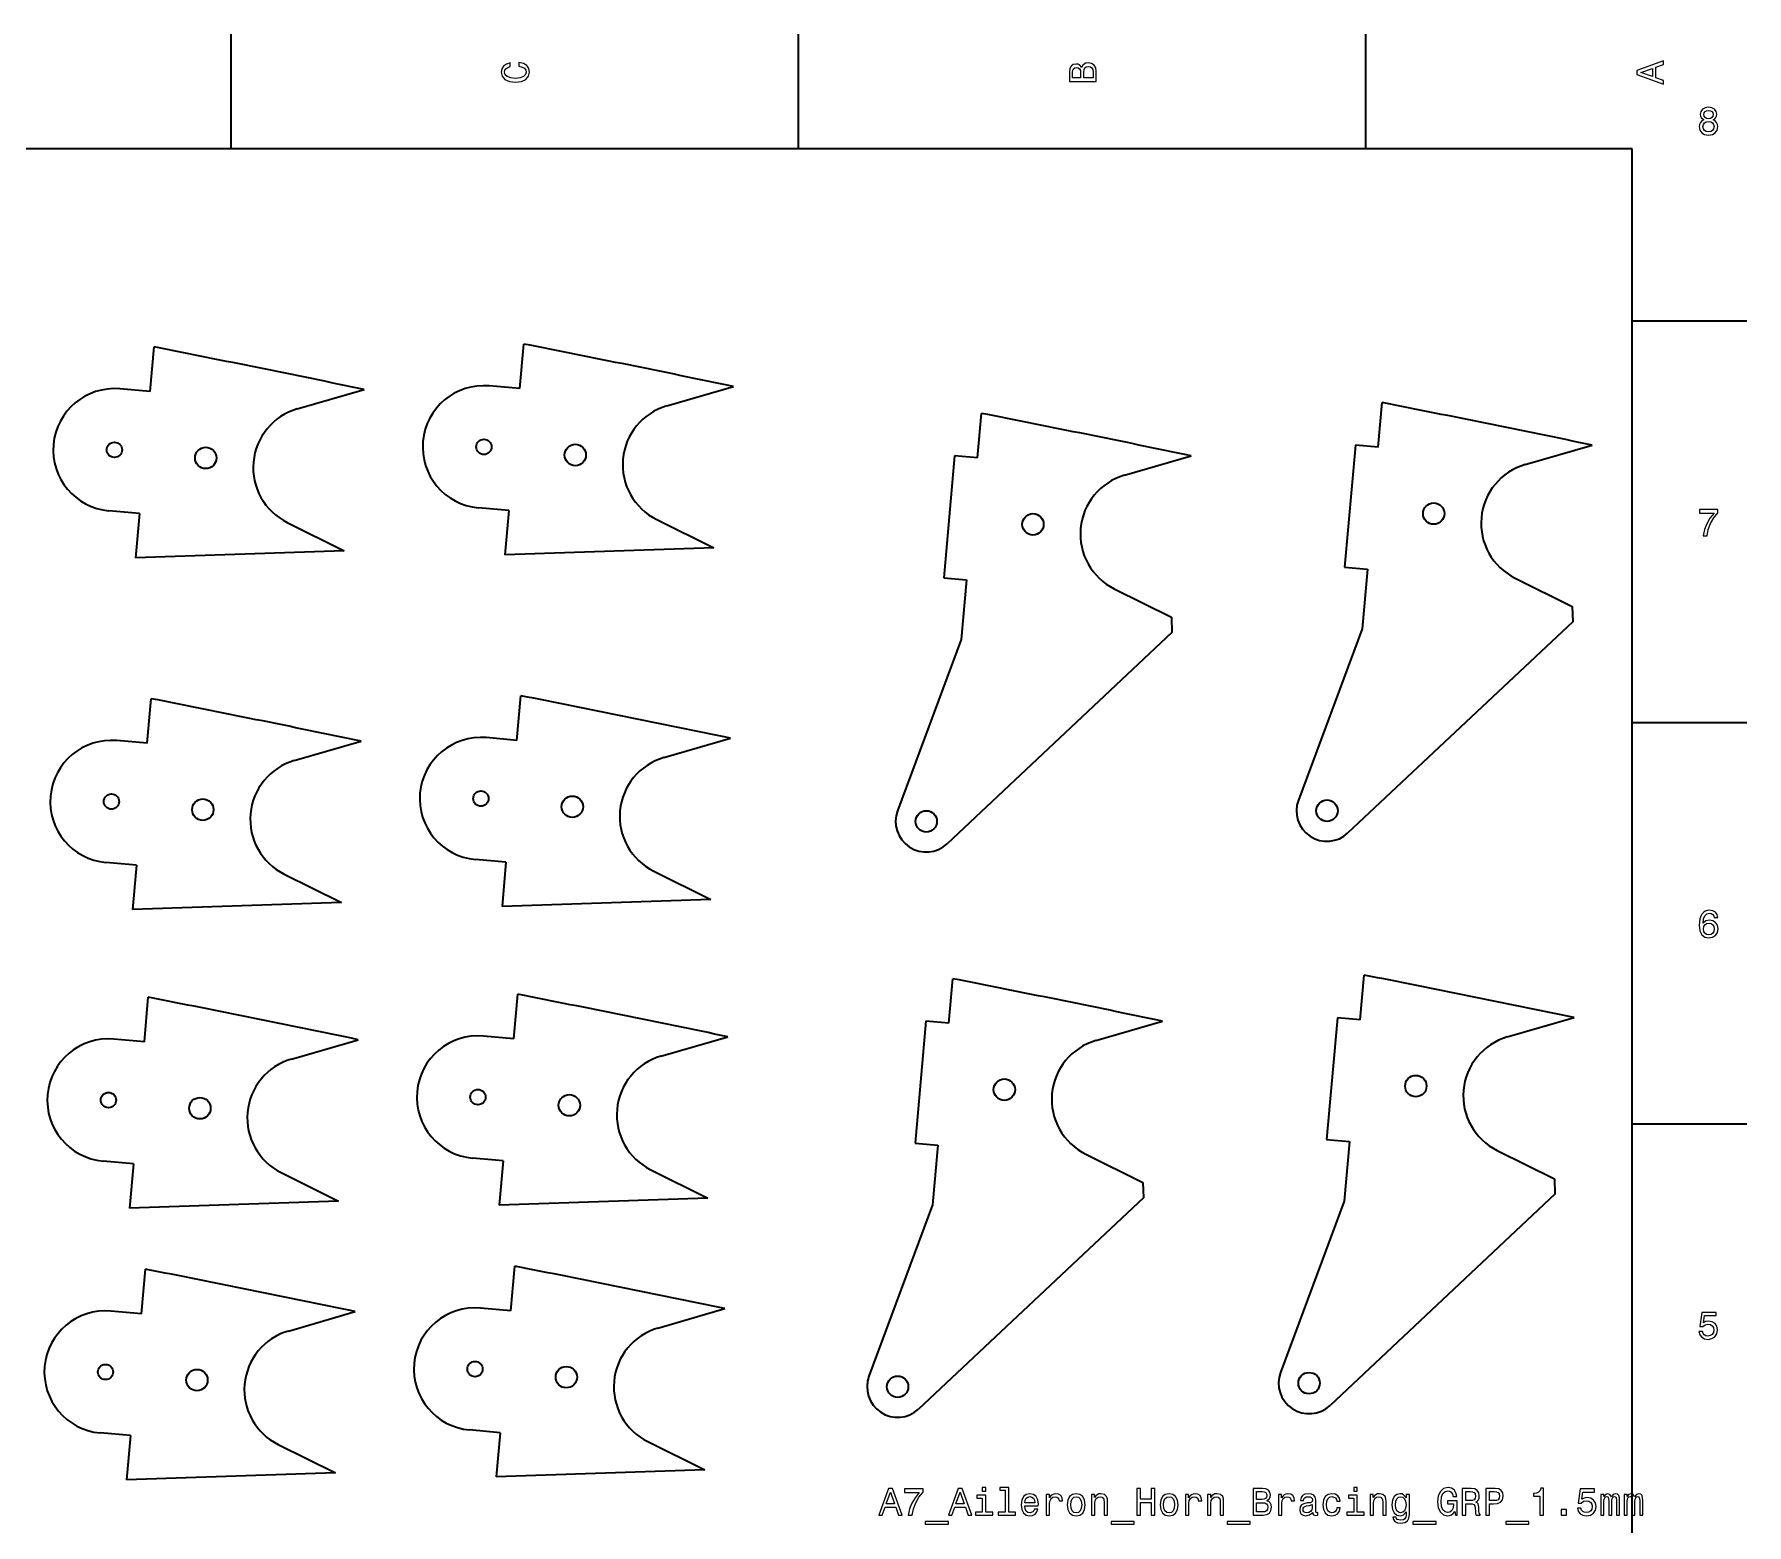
# Model space of a CAD drawing. Extents: x 0 to 1000, y 0 to 400.
# Drawn here: x 771.1 to 995, y 200.1 to 395 of the extents above; entities that cross this region are included whole.
import ezdxf

# ---------------------------------------------------------------- set-up
doc = ezdxf.new("R2010")
doc.units = 0

msp = doc.modelspace()

# ---------------------------------------------------------------- linework, layer by layer
at = {"color": 7, "lineweight": 35}
for p, q in [((796.799988, 380), (796.799988, 395)), ((871, 380), (871, 395)), ((945.200012, 380), (945.200012, 395)), ((980, 380), (20, 380)), ((980, 20), (980, 380)), ((980, 357.5), (995, 357.5)), ((786.232544, 348.263092), (786.751831, 354.100403)), ((834.550903, 348.649628), (835.07019, 354.486938)), ((786.232544, 348.263092), (782.248291, 348.617493)), ((805.455566, 346.004456), (814.195557, 348.546692)), ((834.550903, 348.649628), (830.56665, 349.004028)), ((853.773926, 346.390991), (862.513916, 348.933228)), ((894.397095, 339.582336), (894.916382, 345.419647)), ((946.80603, 340.986145), (947.325256, 346.823456)), ((943.81781, 341.251953), (942.400146, 325.31488)), ((946.80603, 340.986145), (943.81781, 341.251953)), ((966.029053, 338.727509), (974.768921, 341.269745)), ((891.408936, 339.848145), (889.991333, 323.911072)), ((894.397095, 339.582336), (891.408936, 339.848145)), ((913.620117, 337.3237), (922.360107, 339.865936)), ((784.814941, 332.326019), (780.830688, 332.68042)), ((784.814941, 332.326019), (784.299316, 326.529602)), ((833.133301, 332.712555), (829.149048, 333.066956)), ((833.133301, 332.712555), (832.617676, 326.916138)), ((852.453186, 331.542725), (859.926575, 327.835327)), ((804.134827, 331.156189), (811.608215, 327.448792)), ((811.608215, 327.448792), (784.299316, 326.529602)), ((859.926575, 327.835327), (832.617676, 326.916138)), ((942.400146, 325.31488), (945.388367, 325.049072)), ((945.388367, 325.049072), (944.694214, 317.245544)), ((889.991333, 323.911072), (892.979492, 323.645264)), ((892.979492, 323.645264), (892.285339, 315.841736)), ((912.299377, 322.475433), (919.772766, 318.768036)), ((964.708252, 323.879242), (972.181641, 320.171844)), ((919.772766, 318.768036), (919.84021, 316.769196)), ((972.249146, 318.173004), (942.852539, 290.540894)), ((972.181641, 320.171844), (972.249146, 318.173004)), ((892.285339, 315.841736), (883.954956, 293.446136)), ((919.84021, 316.769196), (890.443604, 289.137085)), ((944.694214, 317.245544), (936.363892, 294.849945)), ((785.845947, 302.263977), (786.365234, 308.101288)), ((834.164307, 302.650513), (834.683594, 308.487823)), ((980, 305), (995, 305)), ((785.845947, 302.263977), (781.861694, 302.618378)), ((805.06897, 300.005341), (813.80896, 302.547577)), ((834.164307, 302.650513), (830.180054, 303.004913)), ((853.387329, 300.391876), (862.127319, 302.934113)), ((784.428345, 286.326904), (780.444092, 286.681305)), ((832.746704, 286.71344), (828.762451, 287.067841)), ((832.746704, 286.71344), (832.231079, 280.917023)), ((784.428345, 286.326904), (783.91272, 280.530487)), ((803.74823, 285.157074), (811.221619, 281.449677)), ((852.066589, 285.54361), (859.539978, 281.836212)), ((811.221619, 281.449677), (783.91272, 280.530487)), ((859.539978, 281.836212), (832.231079, 280.917023)), ((890.653687, 265.648438), (891.172913, 271.485748)), ((944.466309, 266.116394), (944.985535, 271.953705)), ((785.459473, 263.222717), (785.978699, 269.060028)), ((833.777832, 263.609253), (834.297058, 269.446564)), ((887.665466, 265.914246), (886.247803, 249.977173)), ((890.653687, 265.648438), (887.665466, 265.914246)), ((909.876709, 263.389801), (918.616577, 265.932037)), ((941.478088, 266.382172), (940.060425, 250.445114)), ((944.466309, 266.116394), (941.478088, 266.382172)), ((963.689331, 263.857727), (972.429199, 266.399994)), ((785.459473, 263.222717), (781.47522, 263.577118)), ((804.682495, 260.96405), (813.422363, 263.506317)), ((833.777832, 263.609253), (829.793579, 263.963654)), ((853.000854, 261.350616), (861.740723, 263.892853)), ((980, 252.5), (995, 252.5)), ((886.247803, 249.977173), (889.236023, 249.711365)), ((889.236023, 249.711365), (888.54187, 241.907837)), ((940.060425, 250.445114), (943.048645, 250.179306)), ((943.048645, 250.179306), (942.354492, 242.375778)), ((962.36853, 249.009476), (969.841919, 245.302094)), ((784.041809, 247.285629), (780.057495, 247.64003)), ((784.041809, 247.285629), (783.526245, 241.489212)), ((832.360168, 247.67218), (828.375854, 248.026581)), ((832.360168, 247.67218), (831.844604, 241.875763)), ((851.680054, 246.50235), (859.153442, 242.794968)), ((908.555908, 248.541534), (916.029297, 244.834152)), ((803.361694, 246.115799), (810.835083, 242.408417)), ((916.029297, 244.834152), (916.096802, 242.835297)), ((969.841919, 245.302094), (969.909424, 243.303238)), ((810.835083, 242.408417), (783.526245, 241.489212)), ((859.153442, 242.794968), (831.844604, 241.875763)), ((888.54187, 241.907837), (880.211548, 219.512253)), ((916.096802, 242.835297), (886.700195, 215.203186)), ((942.354492, 242.375778), (934.02417, 219.980194)), ((969.909424, 243.303238), (940.512817, 215.671127)), ((785.072876, 227.660355), (785.592102, 233.497665)), ((833.391235, 228.046906), (833.910461, 233.884216)), ((785.072876, 227.660355), (781.088623, 228.014771)), ((804.295898, 225.401703), (813.035767, 227.94397)), ((833.391235, 228.046906), (829.406982, 228.401306)), ((852.614258, 225.788254), (861.354126, 228.330505)), ((783.655212, 211.723282), (779.670898, 212.077682)), ((783.655212, 211.723282), (783.139648, 205.926865)), ((802.975098, 210.553452), (810.448486, 206.846069)), ((831.973572, 212.109833), (827.989258, 212.464233)), ((831.973572, 212.109833), (831.458008, 206.313416)), ((851.293457, 210.940002), (858.766846, 207.23262)), ((810.448486, 206.846069), (783.139648, 205.926865)), ((858.766846, 207.23262), (831.458008, 206.313416))]:
    msp.add_line(p, q, dxfattribs=at)
at = {"color": 7, "lineweight": 13}
for points in [[(834.432068, 390.817017), (834.855713, 390.716156), (835.158264, 390.549713), (835.34491, 390.317719), (835.405396, 390.04541), (835.314636, 389.71759), (835.042297, 389.460388), (834.598511, 389.28891), (833.983215, 389.233429), (833.372986, 389.28891), (832.924133, 389.455353), (832.651794, 389.712555), (832.555969, 390.04541), (832.606384, 390.287476), (832.74762, 390.494232), (832.974548, 390.65564), (833.287231, 390.766571), (833.287231, 391.245697), (832.808167, 391.094391), (832.445007, 390.832153), (832.218079, 390.47406), (832.13739, 390.04541), (832.263489, 389.510803), (832.616516, 389.102325), (833.196472, 388.840057), (833.983215, 388.749298), (834.769958, 388.840057), (835.349915, 389.102325), (835.708008, 389.510803), (835.829041, 390.04541), (835.733215, 390.514404), (835.465942, 390.89267), (835.027161, 391.159943), (834.432068, 391.301147)], [(908.041931, 390.630402), (907.749451, 390.983429), (907.552734, 391.074219), (907.310669, 391.104462), (906.932434, 391.03891), (906.660095, 390.842224), (906.493713, 390.524506), (906.433167, 390.080688), (906.433167, 388.835022), (909.933167, 388.835022), (909.933167, 390.151306), (909.862549, 390.620331), (909.655762, 390.968292), (909.328003, 391.18515), (908.884155, 391.260803), (908.586609, 391.215424), (908.339478, 391.094391), (908.157959, 390.897705)], [(907.88562, 389.984863), (907.88562, 389.299011), (906.851746, 389.299011), (906.851746, 390.025208), (906.882019, 390.297546), (906.972778, 390.489197), (907.12915, 390.605194), (907.361145, 390.645538), (907.593079, 390.600159), (907.754517, 390.479126), (907.855347, 390.272339)], [(909.514587, 390.095825), (909.514587, 389.299011), (908.309265, 389.299011), (908.309265, 390.050446), (908.344543, 390.368164), (908.450439, 390.595093), (908.632019, 390.731262), (908.894287, 390.776672), (909.171631, 390.731262), (909.363281, 390.605194), (909.479248, 390.393372)], [(984.133179, 388.466858), (984.133179, 388.930847), (983.10437, 389.299011), (983.10437, 390.695984), (984.133179, 391.064117), (984.133179, 391.538177), (980.628113, 390.257202), (980.628113, 389.742798)], [(982.675659, 389.460388), (981.132446, 390), (982.675659, 390.539642)], [(989.374634, 383.802948), (989.117432, 383.661743), (988.940918, 383.465057), (988.829956, 383.217926), (988.794678, 382.92038), (988.875366, 382.471527), (989.107361, 382.123566), (989.485596, 381.901642), (990, 381.815918), (990.509399, 381.901642), (990.887634, 382.123566), (991.119629, 382.471527), (991.205322, 382.92038), (991.164978, 383.217926), (991.059082, 383.465057), (990.877502, 383.661743), (990.625366, 383.802948), (990.827087, 383.923981), (990.968323, 384.090424), (991.054016, 384.292145), (991.08429, 384.539246), (991.003601, 384.897339), (990.791809, 385.184784), (990.448853, 385.371399), (990, 385.441986), (989.546143, 385.371399), (989.203186, 385.184784), (988.986328, 384.897339), (988.910645, 384.539246), (988.935913, 384.292145), (989.021606, 384.090424)], [(989.278809, 382.930481), (989.324219, 383.197754), (989.470459, 383.399475), (989.697388, 383.530609), (990, 383.575989), (990.297546, 383.530609), (990.524475, 383.399475), (990.670776, 383.197754), (990.721191, 382.930481), (990.670776, 382.643005), (990.524475, 382.426147), (990.297546, 382.284943), (990, 382.239532), (989.697388, 382.284943), (989.470459, 382.426147), (989.324219, 382.643005)], [(989.389771, 384.498901), (989.430115, 384.720825), (989.551147, 384.892273), (989.742798, 384.998199), (990, 385.038544), (990.252197, 384.998199), (990.443787, 384.892273), (990.564819, 384.720825), (990.610229, 384.498901), (990.564819, 384.271973), (990.443787, 384.095459), (990.252197, 383.979462), (990, 383.944153), (989.742798, 383.984497), (989.551147, 384.095459), (989.430115, 384.271973)], [(989.299011, 329.416779), (989.80835, 329.416779), (989.974792, 330.248901), (990.267273, 331.025574), (990.680847, 331.746735), (991.220459, 332.422546), (991.220459, 332.841125), (988.819885, 332.841125), (988.819885, 332.382202), (990.736328, 332.382202), (990.18158, 331.701355), (989.763, 330.990265), (989.470459, 330.233795)], [(991.210388, 279.473694), (991.114563, 279.882202), (990.892639, 280.184784), (990.549744, 280.376434), (990.105896, 280.441986), (989.80835, 280.406677), (989.551147, 280.310883), (989.324219, 280.154541), (989.132568, 279.932617), (988.981262, 279.655243), (988.8703, 279.317352), (988.799744, 278.918945), (988.779541, 278.470093), (988.860229, 277.753967), (989.107361, 277.234497), (989.505798, 276.921814), (990.050415, 276.815918), (990.539612, 276.906677), (990.912842, 277.143738), (991.154907, 277.516937), (991.240662, 277.990997), (991.154907, 278.470093), (990.922913, 278.838257), (990.564819, 279.070251), (990.121033, 279.15094), (989.641907, 279.050049), (989.283875, 278.762604), (989.359497, 279.317352), (989.520874, 279.715759), (989.768005, 279.952789), (990.110962, 280.033508), (990.363098, 279.993134), (990.554749, 279.887238), (990.680847, 279.710724), (990.746399, 279.473694)], [(990.751465, 277.985931), (990.695984, 277.668213), (990.554749, 277.426147), (990.32782, 277.264771), (990.04541, 277.214325), (989.747864, 277.264771), (989.520874, 277.421112), (989.374634, 277.663177), (989.329285, 277.980896), (989.3797, 278.293579), (989.520874, 278.530609), (989.752869, 278.681915), (990.065552, 278.737396), (990.337891, 278.681915), (990.554749, 278.535645), (990.695984, 278.298615)], [(988.749268, 225.32962), (988.860229, 224.916077), (989.107361, 224.593307), (989.470459, 224.391571), (989.934448, 224.315933), (990.443787, 224.406708), (990.842224, 224.653824), (991.09436, 225.047195), (991.190186, 225.551514), (991.104492, 226.020538), (990.862427, 226.388702), (990.484131, 226.625732), (989.994934, 226.711456), (989.616699, 226.65094), (989.324219, 226.484512), (989.465454, 227.427597), (990.998535, 227.427597), (990.998535, 227.841141), (989.127502, 227.841141), (988.850159, 225.985245), (989.253601, 225.985245), (989.546143, 226.222275), (989.919312, 226.307999), (990.242065, 226.252533), (990.489197, 226.091141), (990.645569, 225.844025), (990.700989, 225.526306), (990.645569, 225.208588), (990.484131, 224.961456), (990.237061, 224.805115), (989.919312, 224.749649), (989.652039, 224.784943), (989.445251, 224.90094), (989.293945, 225.082504), (989.218323, 225.32962)], [(881.491882, 201.325226), (881.955872, 201.325226), (882.324036, 202.35405), (883.721008, 202.35405), (884.089172, 201.325226), (884.563232, 201.325226), (883.282227, 204.830276), (882.767822, 204.830276)], [(882.485413, 202.782715), (883.025024, 204.325943), (883.564636, 202.782715)], [(885.360046, 201.325226), (885.869385, 201.325226), (886.035828, 202.157364), (886.328369, 202.934021), (886.741882, 203.655197), (887.281494, 204.330994), (887.281494, 204.749573), (884.88092, 204.749573), (884.88092, 204.290649), (886.797363, 204.290649), (886.242615, 203.609802), (885.824036, 202.898712), (885.531494, 202.142227)], [(890.599976, 201.325226), (891.063965, 201.325226), (891.432068, 202.35405), (892.829041, 202.35405), (893.197205, 201.325226), (893.671265, 201.325226), (892.39032, 204.830276), (891.875916, 204.830276)], [(891.593445, 202.782715), (892.133118, 204.325943), (892.672729, 202.782715)], [(895.481812, 201.698425), (895.481812, 203.942657), (894.342041, 203.942657), (894.342041, 203.564423), (895.038025, 203.564423), (895.038025, 201.698425), (894.130249, 201.698425), (894.130249, 201.325226), (896.399658, 201.325226), (896.399658, 201.698425)], [(895.496948, 204.946259), (895.027893, 204.946259), (895.027893, 204.44194), (895.496948, 204.44194)], [(898.043762, 204.573059), (898.043762, 201.698425), (897.13092, 201.698425), (897.13092, 201.325226), (899.395325, 201.325226), (899.395325, 201.698425), (898.487549, 201.698425), (898.487549, 204.946259), (897.347778, 204.946259), (897.347778, 204.573059)], [(900.585571, 202.550735), (902.360779, 202.550735), (902.365784, 202.757507), (902.285095, 203.337479), (902.063232, 203.771194), (901.710205, 204.033432), (901.24115, 204.129257), (900.782227, 204.028397), (900.429199, 203.745972), (900.202271, 203.287048), (900.121582, 202.681854), (900.197205, 202.061539), (900.424194, 201.607651), (900.772156, 201.325226), (901.226013, 201.229401), (901.619385, 201.294968), (901.9422, 201.466431), (902.179199, 201.73877), (902.315369, 202.101883), (901.876587, 202.101883), (901.785828, 201.900146), (901.654724, 201.748856), (901.281494, 201.627823), (900.99408, 201.683289), (900.777222, 201.859802), (900.635986, 202.147278), (900.585571, 202.535599)], [(903.399658, 201.325226), (903.843506, 201.325226), (903.843506, 202.873489), (903.888855, 203.246689), (904.025024, 203.513992), (904.246948, 203.675369), (904.544495, 203.73085), (904.766357, 203.695541), (904.9328, 203.594681), (905.033691, 203.423203), (905.06897, 203.191223), (905.517822, 203.191223), (905.457336, 203.599716), (905.290894, 203.892227), (905.013489, 204.068741), (904.635254, 204.129257), (904.378052, 204.088913), (904.156128, 203.988052), (903.959473, 203.816574), (903.803101, 203.584595), (903.803101, 204.033432), (903.399658, 204.033432)], [(906.138123, 202.676804), (906.218811, 202.061539), (906.450806, 201.607651), (906.81897, 201.325226), (907.313232, 201.229401), (907.802429, 201.325226), (908.170593, 201.6026), (908.402527, 202.056488), (908.488281, 202.676804), (908.402527, 203.292084), (908.170593, 203.751022), (907.802429, 204.028397), (907.313232, 204.129257), (906.81897, 204.028397), (906.450806, 203.745972), (906.218811, 203.292084)], [(909.305298, 201.325226), (909.749084, 201.325226), (909.749084, 202.888626), (909.794495, 203.246689), (909.940735, 203.508942), (910.167664, 203.670334), (910.470276, 203.73085), (910.712341, 203.68042), (910.863647, 203.54425), (910.93927, 203.317307), (910.964539, 203.014709), (910.964539, 201.325226), (911.408325, 201.325226), (911.408325, 203.105484), (911.388123, 203.463562), (911.297363, 203.761108), (910.999817, 204.033432), (910.535828, 204.129257), (910.278625, 204.093964), (910.061768, 203.998138), (909.875183, 203.836746), (909.728943, 203.619888), (909.728943, 204.033432), (909.305298, 204.033432)], [(915.251282, 201.325226), (915.720276, 201.325226), (915.720276, 202.969315), (917.122314, 202.969315), (917.122314, 201.325226), (917.586243, 201.325226), (917.586243, 204.825226), (917.122314, 204.825226), (917.122314, 203.397995), (915.720276, 203.397995), (915.720276, 204.825226), (915.251282, 204.825226)], [(918.282227, 202.676804), (918.362915, 202.061539), (918.59491, 201.607651), (918.963074, 201.325226), (919.457275, 201.229401), (919.946472, 201.325226), (920.314636, 201.6026), (920.546631, 202.056488), (920.632385, 202.676804), (920.546631, 203.292084), (920.314636, 203.751022), (919.946472, 204.028397), (919.457275, 204.129257), (918.963074, 204.028397), (918.59491, 203.745972), (918.362915, 203.292084)], [(921.615784, 201.325226), (922.059631, 201.325226), (922.059631, 202.873489), (922.10498, 203.246689), (922.24115, 203.513992), (922.463074, 203.675369), (922.76062, 203.73085), (922.982544, 203.695541), (923.148926, 203.594681), (923.249817, 203.423203), (923.285095, 203.191223), (923.733948, 203.191223), (923.673462, 203.599716), (923.507019, 203.892227), (923.229614, 204.068741), (922.851379, 204.129257), (922.594177, 204.088913), (922.372314, 203.988052), (922.175598, 203.816574), (922.019287, 203.584595), (922.019287, 204.033432), (921.615784, 204.033432)], [(924.485413, 201.325226), (924.929199, 201.325226), (924.929199, 202.888626), (924.974609, 203.246689), (925.12085, 203.508942), (925.347778, 203.670334), (925.650391, 203.73085), (925.892456, 203.68042), (926.043762, 203.54425), (926.119385, 203.317307), (926.144653, 203.014709), (926.144653, 201.325226), (926.58844, 201.325226), (926.58844, 203.105484), (926.568237, 203.463562), (926.477478, 203.761108), (926.179932, 204.033432), (925.715942, 204.129257), (925.45874, 204.093964), (925.241882, 203.998138), (925.055298, 203.836746), (924.909058, 203.619888), (924.909058, 204.033432), (924.485413, 204.033432)], [(932.231812, 203.216431), (932.584839, 203.508942), (932.675598, 203.705627), (932.705872, 203.947708), (932.64032, 204.325943), (932.443604, 204.598282), (932.125916, 204.764709), (931.682068, 204.825226), (930.436401, 204.825226), (930.436401, 201.325226), (931.752686, 201.325226), (932.22168, 201.395828), (932.569702, 201.6026), (932.78656, 201.93042), (932.862183, 202.374222), (932.816833, 202.671768), (932.695801, 202.918884), (932.499084, 203.100449)], [(931.586243, 203.372772), (930.900391, 203.372772), (930.900391, 204.406631), (931.626587, 204.406631), (931.898926, 204.376373), (932.090576, 204.285599), (932.206604, 204.129257), (932.246948, 203.897278), (932.201538, 203.665283), (932.080505, 203.503906), (931.873718, 203.40303)], [(933.759888, 201.325226), (934.203674, 201.325226), (934.203674, 202.873489), (934.249084, 203.246689), (934.385254, 203.513992), (934.607178, 203.675369), (934.904724, 203.73085), (935.126587, 203.695541), (935.29303, 203.594681), (935.393921, 203.423203), (935.429199, 203.191223), (935.878052, 203.191223), (935.817505, 203.599716), (935.651123, 203.892227), (935.373718, 204.068741), (934.995483, 204.129257), (934.738281, 204.088913), (934.516357, 203.988052), (934.319702, 203.816574), (934.16333, 203.584595), (934.16333, 204.033432), (933.759888, 204.033432)], [(938.238281, 201.678253), (938.238281, 201.663116), (938.263489, 201.491653), (938.339111, 201.370621), (938.65686, 201.274796), (938.903992, 201.31514), (938.903992, 201.658081), (938.798096, 201.642944), (938.65686, 201.708511), (938.631653, 201.910248), (938.631653, 203.312256), (938.571106, 203.670334), (938.394592, 203.922485), (938.086975, 204.073792), (937.653259, 204.129257), (937.229614, 204.068741), (936.916931, 203.897278), (936.720276, 203.629974), (936.654724, 203.276962), (936.654724, 203.246689), (937.053101, 203.246689), (937.08844, 203.458511), (937.199402, 203.609802), (937.38092, 203.700592), (937.638123, 203.735886), (937.885254, 203.710678), (938.061768, 203.635025), (938.167664, 203.503906), (938.203003, 203.322342), (938.1828, 203.110535), (938.102112, 203.004623), (937.900391, 202.954193), (937.522156, 202.913849), (937.08844, 202.823059), (936.780762, 202.661682), (936.599243, 202.409515), (936.543762, 202.036316), (936.594177, 201.703461), (936.750549, 201.456345), (937.002686, 201.300003), (937.350647, 201.244537), (937.819702, 201.350449)], [(941.39032, 203.135742), (941.829041, 203.135742), (941.738281, 203.5392), (941.521423, 203.856934), (941.183533, 204.053619), (940.744751, 204.129257), (940.26062, 204.028397), (939.892456, 203.745972), (939.660461, 203.287048), (939.579773, 202.671768), (939.655396, 202.061539), (939.882385, 201.607651), (940.240417, 201.325226), (940.729614, 201.229401), (941.16333, 201.305054), (941.501221, 201.516861), (941.733215, 201.849716), (941.834106, 202.293518), (941.410461, 202.293518), (941.334839, 202.011108), (941.193604, 201.799286), (940.991882, 201.668167), (940.744751, 201.627823), (940.437134, 201.693375), (940.21521, 201.895111), (940.079041, 202.222916), (940.033691, 202.68689), (940.079041, 203.140793), (940.220276, 203.468597), (940.447205, 203.670334), (940.744751, 203.740936), (941.007019, 203.695541), (941.203674, 203.579544), (941.334839, 203.387909)], [(944.058167, 201.698425), (944.058167, 203.942657), (942.918396, 203.942657), (942.918396, 203.564423), (943.61438, 203.564423), (943.61438, 201.698425), (942.706604, 201.698425), (942.706604, 201.325226), (944.976013, 201.325226), (944.976013, 201.698425)], [(944.073303, 204.946259), (943.604248, 204.946259), (943.604248, 204.44194), (944.073303, 204.44194)], [(945.737549, 201.325226), (946.181335, 201.325226), (946.181335, 202.888626), (946.226746, 203.246689), (946.372986, 203.508942), (946.599976, 203.670334), (946.902527, 203.73085), (947.144592, 203.68042), (947.295898, 203.54425), (947.371582, 203.317307), (947.39679, 203.014709), (947.39679, 201.325226), (947.840576, 201.325226), (947.840576, 203.105484), (947.820435, 203.463562), (947.729614, 203.761108), (947.432068, 204.033432), (946.968079, 204.129257), (946.710876, 204.093964), (946.494019, 203.998138), (946.307434, 203.836746), (946.161194, 203.619888), (946.161194, 204.033432), (945.737549, 204.033432)], [(950.881653, 201.446259), (950.881653, 204.033432), (950.458008, 204.033432), (950.458008, 203.594681), (950.110046, 203.993088), (949.898193, 204.093964), (949.661194, 204.129257), (949.232544, 204.028397), (948.899658, 203.745972), (948.6828, 203.292084), (948.607178, 202.681854), (948.6828, 202.066574), (948.899658, 201.612686), (949.232544, 201.325226), (949.661194, 201.229401), (949.903259, 201.264709), (950.10498, 201.355484), (950.458008, 201.73877), (950.458008, 201.355484), (950.417664, 201.052887), (950.306702, 200.836029), (950.09491, 200.709946), (949.777161, 200.664566), (949.499817, 200.694824), (949.303101, 200.770477), (949.187134, 200.901596), (949.151794, 201.07811), (948.723145, 201.07811), (948.723145, 201.057938), (948.788696, 200.735168), (948.990417, 200.493088), (949.313232, 200.336746), (949.751953, 200.281281), (950.276489, 200.356934), (950.624451, 200.568741), (950.821106, 200.936905)], [(956.8125, 201.79425), (956.898193, 201.325226), (957.150391, 201.325226), (957.150391, 203.216431), (955.874451, 203.216431), (955.874451, 202.787766), (956.661194, 202.787766), (956.661194, 202.757507), (956.600647, 202.293518), (956.43927, 201.950592), (956.192139, 201.733734), (955.884521, 201.663116), (955.541626, 201.753906), (955.274292, 202.02623), (955.102844, 202.475082), (955.042297, 203.090363), (955.097778, 203.700592), (955.269287, 204.149429), (955.541626, 204.421768), (955.909729, 204.517593), (956.161926, 204.467163), (956.368652, 204.325943), (956.519958, 204.088913), (956.605713, 203.771194), (957.10498, 203.771194), (956.973877, 204.255341), (956.726746, 204.618454), (956.378784, 204.840363), (955.940002, 204.921051), (955.365112, 204.794968), (954.931396, 204.426804), (954.653992, 203.846832), (954.558167, 203.075226), (954.653992, 202.298569), (954.931396, 201.718597), (955.339844, 201.350449), (955.854248, 201.229401), (956.141724, 201.269745), (956.398926, 201.370621), (956.62085, 201.547134)], [(957.800964, 201.325226), (958.269958, 201.325226), (958.269958, 202.802887), (958.749084, 202.802887), (959.102112, 202.787766), (959.324036, 202.717163), (959.445068, 202.550735), (959.495483, 202.253174), (959.520691, 201.799286), (959.550964, 201.50174), (959.61145, 201.325226), (960.140991, 201.325226), (960.140991, 201.421051), (960.025024, 201.562256), (959.98468, 201.824509), (959.949402, 202.389343), (959.863647, 202.807938), (959.747681, 202.939056), (959.566101, 203.034882), (959.767822, 203.160965), (959.909058, 203.337479), (959.999817, 203.559372), (960.03009, 203.82666), (959.959473, 204.250305), (959.757751, 204.568024), (959.424866, 204.759659), (958.971008, 204.825226), (957.800964, 204.825226)], [(958.839844, 204.396545), (959.147522, 204.366287), (959.36438, 204.270477), (959.500549, 204.093964), (959.545898, 203.816574), (959.495483, 203.524078), (959.359314, 203.347565), (959.127319, 203.256775), (958.809631, 203.231567), (958.269958, 203.231567), (958.269958, 204.396545)], [(960.897522, 201.325226), (961.361511, 201.325226), (961.361511, 202.802887), (961.875916, 202.802887), (962.395325, 202.82811), (962.808899, 203.004623), (963.076172, 203.347565), (963.166992, 203.816574), (963.096375, 204.250305), (962.894653, 204.568024), (962.561768, 204.759659), (962.10791, 204.825226), (960.897522, 204.825226)], [(961.981812, 204.396545), (962.284424, 204.366287), (962.506287, 204.270477), (962.637451, 204.093964), (962.6828, 203.816574), (962.632385, 203.524078), (962.496216, 203.347565), (962.264221, 203.256775), (961.946533, 203.231567), (961.361511, 203.231567), (961.361511, 204.396545)], [(967.942871, 201.325226), (968.401855, 201.325226), (968.401855, 204.850449), (968.058899, 204.850449), (967.96814, 204.542801), (967.78656, 204.336029), (967.509155, 204.214996), (967.125916, 204.174652), (967.125916, 203.816574), (967.942871, 203.816574)], [(972.85498, 202.238052), (972.965942, 201.824509), (973.213074, 201.50174), (973.576172, 201.300003), (974.040161, 201.224365), (974.549561, 201.31514), (974.947937, 201.562256), (975.200134, 201.955627), (975.295959, 202.459946), (975.210205, 202.92897), (974.96814, 203.297134), (974.589905, 203.534164), (974.100708, 203.619888), (973.722473, 203.559372), (973.429932, 203.392944), (973.571167, 204.336029), (975.104309, 204.336029), (975.104309, 204.749573), (973.233276, 204.749573), (972.955872, 202.893677), (973.359314, 202.893677), (973.651855, 203.130707), (974.025024, 203.216431), (974.347778, 203.160965), (974.59491, 202.999573), (974.751282, 202.752457), (974.806763, 202.434738), (974.751282, 202.11702), (974.589905, 201.869888), (974.342773, 201.713547), (974.025024, 201.658081), (973.757751, 201.693375), (973.550964, 201.809372), (973.399658, 201.990936), (973.324036, 202.238052)], [(975.921326, 201.325226), (976.329834, 201.325226), (976.329834, 203.135742), (976.355042, 203.408081), (976.430664, 203.604767), (976.546631, 203.720764), (976.697937, 203.766144), (976.81897, 203.7258), (976.899658, 203.624939), (976.940063, 203.453461), (976.955139, 203.226517), (976.955139, 201.325226), (977.33844, 201.325226), (977.33844, 203.135742), (977.363647, 203.40303), (977.439331, 203.599716), (977.560364, 203.720764), (977.71167, 203.766144), (977.832703, 203.7258), (977.913391, 203.624939), (977.963806, 203.226517), (977.963806, 201.325226), (978.372314, 201.325226), (978.372314, 203.196259), (978.347107, 203.584595), (978.266418, 203.882141), (978.105042, 204.063705), (977.842773, 204.129257), (977.535156, 204.028397), (977.298096, 203.735886), (977.111511, 204.023346), (976.798828, 204.129257), (976.511353, 204.028397), (976.314697, 203.745972), (976.314697, 204.033432), (975.921326, 204.033432)], [(978.957336, 201.325226), (979.365845, 201.325226), (979.365845, 203.135742), (979.391052, 203.408081), (979.466675, 203.604767), (979.582703, 203.720764), (979.734009, 203.766144), (979.855042, 203.7258), (979.93573, 203.624939), (979.976074, 203.453461), (979.991211, 203.226517), (979.991211, 201.325226), (980.374451, 201.325226), (980.374451, 203.135742), (980.399658, 203.40303), (980.475342, 203.599716), (980.596375, 203.720764), (980.747681, 203.766144), (980.868713, 203.7258), (980.949402, 203.624939), (980.999817, 203.226517), (980.999817, 201.325226), (981.408325, 201.325226), (981.408325, 203.196259), (981.383118, 203.584595), (981.302429, 203.882141), (981.141052, 204.063705), (980.878784, 204.129257), (980.571167, 204.028397), (980.334106, 203.735886), (980.147522, 204.023346), (979.834839, 204.129257), (979.547363, 204.028397), (979.350708, 203.745972), (979.350708, 204.033432), (978.957336, 204.033432)], [(900.585571, 202.923935), (900.641052, 203.271912), (900.777222, 203.529114), (900.983948, 203.685455), (901.256287, 203.740936), (901.52356, 203.685455), (901.730347, 203.529114), (901.856445, 203.271912), (901.901855, 202.923935)], [(906.592041, 202.681854), (906.637451, 203.135742), (906.778625, 203.463562), (907.005554, 203.665283), (907.313232, 203.735886), (907.615784, 203.665283), (907.842773, 203.468597), (907.983948, 203.135742), (908.034424, 202.681854), (907.983948, 202.222916), (907.842773, 201.89006), (907.615784, 201.688339), (907.313232, 201.622772), (907.005554, 201.688339), (906.778625, 201.89006), (906.637451, 202.222916)], [(918.736145, 202.681854), (918.781494, 203.135742), (918.922729, 203.463562), (919.149658, 203.665283), (919.457275, 203.735886), (919.759888, 203.665283), (919.986816, 203.468597), (920.128052, 203.135742), (920.178467, 202.681854), (920.128052, 202.222916), (919.986816, 201.89006), (919.759888, 201.688339), (919.457275, 201.622772), (919.149658, 201.688339), (918.922729, 201.89006), (918.781494, 202.222916)], [(931.697205, 201.74382), (930.900391, 201.74382), (930.900391, 202.949142), (931.651855, 202.949142), (931.969543, 202.913849), (932.196472, 202.807938), (932.332642, 202.626373), (932.378052, 202.364136), (932.332642, 202.086746), (932.206604, 201.895111), (931.994751, 201.779114)], [(938.187866, 202.273346), (938.127319, 202.011108), (937.965942, 201.809372), (937.723877, 201.678253), (937.426331, 201.632858), (937.23468, 201.658081), (937.098511, 201.73877), (937.012756, 201.879974), (936.987549, 202.07666), (937.007751, 202.253174), (937.08844, 202.379257), (937.411194, 202.520477), (937.819702, 202.580994), (938.187866, 202.702026)], [(949.066101, 202.681854), (949.11145, 203.130707), (949.24762, 203.463562), (949.459473, 203.660248), (949.741882, 203.73085), (950.039429, 203.660248), (950.261353, 203.463562), (950.397522, 203.130707), (950.447937, 202.681854), (950.397522, 202.222916), (950.261353, 201.895111), (950.039429, 201.693375), (949.741882, 201.627823), (949.459473, 201.693375), (949.24762, 201.895111), (949.11145, 202.227966)], [(970.721741, 201.325226), (971.417725, 201.325226), (971.417725, 202.07666), (970.721741, 202.07666)], [(887.579041, 200.488052), (887.579041, 200.135025), (890.615112, 200.135025), (890.615112, 200.488052)], [(911.867249, 200.488052), (911.867249, 200.135025), (914.903259, 200.135025), (914.903259, 200.488052)], [(927.047363, 200.488052), (927.047363, 200.135025), (930.083374, 200.135025), (930.083374, 200.488052)], [(951.335571, 200.488052), (951.335571, 200.135025), (954.371582, 200.135025), (954.371582, 200.488052)], [(963.479614, 200.488052), (963.479614, 200.135025), (966.515686, 200.135025), (966.515686, 200.488052)]]:
    msp.add_lwpolyline(points, close=True, dxfattribs=at)
at = {"color": 7, "lineweight": 35}
for centre, radius in [((781.53949, 340.648956), 1), ((793.49231, 339.585724), 1.4), ((829.857849, 341.035492), 1), ((841.810669, 339.97226), 1.4), ((954.065735, 332.308777), 1.4), ((901.65686, 330.904968), 1.4), ((781.152893, 294.649841), 1), ((829.471252, 295.036377), 1), ((793.105713, 293.586609), 1.4), ((841.424072, 293.973145), 1.4), ((887.704041, 292.051636), 1.4), ((940.112915, 293.455444), 1.4), ((897.913391, 256.971069), 1.4), ((951.726013, 257.439026), 1.4), ((780.766357, 255.608582), 1), ((792.719177, 254.545349), 1.4), ((829.084717, 255.995117), 1), ((841.037537, 254.9319), 1.4), ((780.379761, 220.046234), 1), ((792.332581, 218.983002), 1.4), ((828.69812, 220.43277), 1), ((840.65094, 219.369553), 1.4), ((883.960571, 218.117737), 1.4), ((937.773193, 218.585678), 1.4)]:
    msp.add_circle(centre, radius, dxfattribs=at)
for centre, radius, start, end in [((249.667328, -2370.220459), 2776.758028, 78.26972, 78.847478), ((297.985687, -2369.833984), 2776.758028, 78.26972, 78.847478), ((781.53949, 340.648956), 8, 84.916798, 264.916793), ((829.857849, 341.035492), 8, 84.916798, 264.916793), ((807.690063, 338.322815), 8, 106.218594, 243.614997), ((856.008423, 338.709351), 8, 106.218594, 243.614997), ((357.831879, -2378.901367), 2776.758028, 78.26972, 78.847478), ((410.240753, -2377.497559), 2776.758028, 78.26972, 78.847478), ((968.263428, 331.045868), 8, 106.218594, 243.614997), ((915.854614, 329.642059), 8, 106.218594, 243.614997), ((249.280731, -2416.219727), 2776.758028, 78.26972, 78.847478), ((297.599091, -2415.833008), 2776.758028, 78.26972, 78.847478), ((781.152893, 294.649841), 8, 84.916798, 264.916793), ((829.471252, 295.036377), 8, 84.916798, 264.916793), ((855.621826, 292.710236), 8, 106.218594, 243.614997), ((807.303467, 292.3237), 8, 106.218594, 243.614997), ((887.704041, 292.051636), 4, 159.596604, 313.227793), ((940.112915, 293.455444), 4, 159.596604, 313.227793), ((354.088409, -2452.835205), 2776.758028, 78.26972, 78.847478), ((407.901031, -2452.367188), 2776.758028, 78.26972, 78.847478), ((248.894196, -2455.260986), 2776.758028, 78.26972, 78.847478), ((297.212555, -2454.874268), 2776.758028, 78.26972, 78.847478), ((780.766357, 255.608582), 8, 84.916798, 264.916793), ((829.084717, 255.995117), 8, 84.916798, 264.916793), ((912.111084, 255.70816), 8, 106.218594, 243.614997), ((965.923706, 256.176117), 8, 106.218594, 243.614997), ((806.91687, 253.282425), 8, 106.218594, 243.614997), ((855.235229, 253.668976), 8, 106.218594, 243.614997), ((248.507599, -2490.823242), 2776.758028, 78.26972, 78.847478), ((296.825958, -2490.436768), 2776.758028, 78.26972, 78.847478), ((828.69812, 220.43277), 8, 84.916798, 264.916793), ((780.379761, 220.046234), 8, 84.916798, 264.916793), ((806.530273, 217.720078), 8, 106.218594, 243.614997), ((854.848633, 218.106628), 8, 106.218594, 243.614997), ((883.960571, 218.117737), 4, 159.596604, 313.227793), ((937.773193, 218.585678), 4, 159.596604, 313.227793)]:
    msp.add_arc(centre, radius, start, end, dxfattribs=at)

doc.saveas('drawing.dxf')
